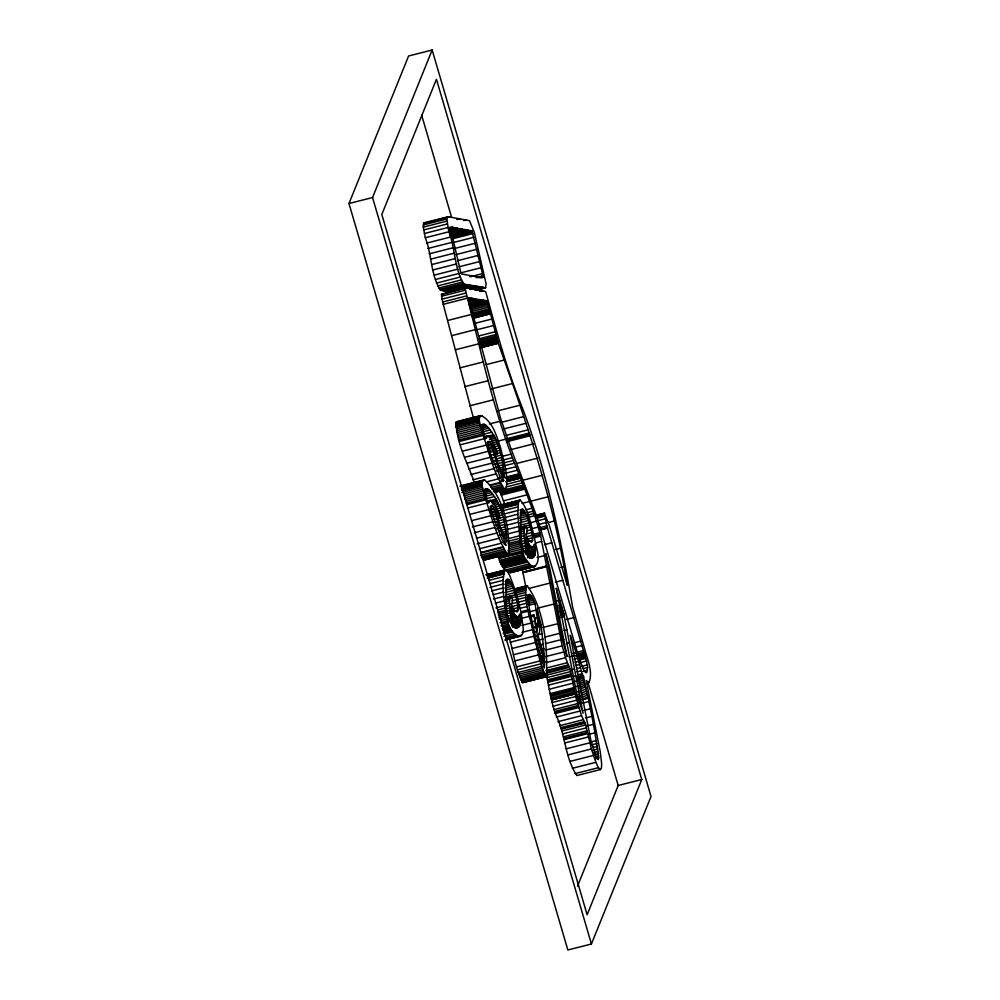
<?xml version="1.0" encoding="UTF-8"?>
<svg xmlns="http://www.w3.org/2000/svg" width="1000" height="1000" viewBox="0 0 1000 1000"><rect width="100%" height="100%" fill="white"/><g stroke="black" fill="none" stroke-linecap="round" stroke-linejoin="round"><path stroke-width="1.5" d="M519.788 636.4C510.7 634.4 507.8 623.425 506.138 615.388C504.538 600.612 500.575 584.087 505.075 569.925L507.1 571.1L509.75 575.5L515.887 592.05L521.337 613.6L523.3 628.837L522.962 633.013L520.887 635.95L505.062 640.15M530.5 565.3L524.163 557.087L520.15 542.175L517.863 514.237L518.45 502.312L520.275 500.163C528.987 510.112 530.612 524.65 534.475 536.987C534.738 545.9 542.8 559.837 534.4 566.613L510.825 572.612L506.925 571.287L530.5 565.3L534.4 566.613M531.075 616.025L534.025 615.275L538.225 640.238L544.712 661.663L544.188 668.062L537.137 643.625L529.862 611.737L528.112 599.025L528.362 595.538L529.325 594.412L532.025 597.288L535.1 603.688L538.05 623.275L537.125 630.775L534.175 615.588L530.638 616.25M474.55 483.55C468.312 463.612 455.625 442.812 456.525 421.788L481.025 415.562C492.863 421.188 496.6 436.287 500.575 447.8C503.638 461.2 508.762 475.575 505.95 489.312L494.65 492.188M504.975 489.562C493.263 473.562 489.538 452.413 482.625 433.963C482.1 428.575 476.4 419.712 481.025 415.562M506.413 552.975C496.112 534.925 490.6 514.45 484.263 494.738C484.225 491.075 478.475 480.5 484.825 480.138C504.312 497.7 509.75 528.6 508.65 553.713L484.625 560L482.837 558.975L506.413 552.975L508.2 554.012M487.2 435.975C484.738 444.837 483.713 429.325 482.013 426.225C481.138 423.562 485.05 423.9 486.175 425.487C499.675 439.038 503.05 459.462 504.288 477.812L497.738 463.175L492.762 445.913C502.987 468.237 492.825 436.9 487.713 435.95L484.25 436.725M546.375 676.712C539.188 664.85 538.162 649.4 533.812 636.213C531.438 619.812 523.25 602.612 526.538 585.988L527.05 585.75C544.8 609.5 547.65 648.1 546.375 676.712L522.8 682.712C515.15 669.6 513.888 652.837 509.312 638.325M518 617.325L514.875 614.837L510.988 606.975L513.263 625.875C521.1 632.35 522.013 618.8 519.812 613.95L518 617.325L512.1 618.825M532.6 547.55L529.487 545.05L525.6 537.188L527.875 556.087C535.712 562.562 536.625 549.012 534.412 544.163L532.6 547.55L526.712 549.05M509.375 603.088C509.9 589.15 514.5 599.562 511.238 604.75L514.487 610.7L517.075 611.975C522.013 608.175 504.95 559.15 505.875 588.312C507.663 600.05 503.575 615.013 512.1 624.738L509.375 603.088L504.963 604.212M523.987 533.312C524.513 519.362 529.125 529.763 525.85 534.963L529.087 540.913L531.688 542.188C536.625 538.387 519.562 489.363 520.487 518.525C522.275 530.262 518.188 545.225 526.712 554.95L523.987 533.312L521.038 534.062M484.263 300.625L468.45 297.587L500.387 417.7L510.637 447.75L536.938 516.975L579.987 661.012L583.938 670.3L585.6 672.575L586.75 672.575L587.638 667.475L586.462 661.025L546.862 525.9L544.362 513.212L549.038 524.587L567.3 585.25C553.987 501.95 526.5 422.388 498.288 343.263L487.125 300.95L484.312 300.637M483.113 276.938L482.287 277.725L461.8 274L460.887 273.075L450.163 227.037L472.013 231.188L483.038 275.825L483.113 276.938L480.163 277.688M598.7 757.887L598.2 759.675L596.438 757.875L590.837 740.138L570.188 635.2C584.312 674.887 593.013 716.188 598.7 757.887L595.75 758.637M450.262 291.913L440.575 290.212C430.55 275.125 431.912 254.325 425.3 237.763L423.275 227.125L423.875 222.8L448.237 216.737L469.513 220.675L474.3 232.387L486.2 284.312L485.15 288L480.637 286.925L470.213 289.525M480.55 286.913L464.15 284.212C454.125 269.125 455.487 248.325 448.875 231.775L446.763 218.988L446.962 217.537L448.237 216.737M489.9 500.375C487.438 509.25 486.413 493.725 484.712 490.637C483.85 487.975 487.75 488.3 488.875 489.888C502.375 503.438 505.75 523.875 506.987 542.212L500.438 527.587L495.462 510.325C505.838 532.663 495.363 501.188 490.412 500.35L486.95 501.125M348.975 203.525L408.575 56L432.15 50L651.025 796.475L591.425 944L567.85 950L348.975 203.525L372.55 197.537L432.15 50M577.5 886.213L618.188 785.5L587.925 682.262M641.762 779.513L587.125 914.75L381.812 214.5L436.45 79.262L641.762 779.513L618.188 785.5M503.713 480.625L496.825 463.5L491.4 443.6L490.025 441.788L488.075 441.488C487.663 453.237 496.125 464.637 499.588 475.85C499.175 479.4 506.975 481.863 500.763 481.375M473.612 418.713L442.638 302L441.45 294.363L465.737 287.712L482.075 290.812M479.775 291.375L482.725 290.625L485.7 291.712C495.925 328.738 505.85 366.25 520.138 402.125C546.025 468.062 560.775 538.05 572.688 607.487L584.663 648.863C587.475 659.762 593.15 671.625 589 682.613L586.2 680.525L600.225 751.712L601.638 763.6L601.45 768.05L600.425 769.55L598.413 767.688L595.875 762.325L591.425 748.938L585.188 723.088L581.525 715.688L575.688 696.525L570.1 669.212L565.513 657.688L562.188 645.863L540.638 536.05C535.438 514.987 526.763 494.888 519.212 474.55C493.913 414.9 481.025 350.788 465.025 288.363L465.737 287.712M496.962 454.113L493.925 454.85M499.663 518.513L496.775 519.175M510.825 572.612L512.913 571.25M522.975 572.612L546.538 566.562L522.95 572.5L525.662 586.1M581.925 699.7L587.788 698.088L581.9 699.562M499.3 470.138L503.713 469.012M461.55 490.525L482.175 485.275M502 534.55L506.413 533.425M423.387 223.538L449.1 216.863M436.712 220.375L441.138 219.25M423.188 224.975L446.763 218.988M423.275 227.125L446.85 221.125M456.8 219.475L459.75 218.725M423.663 229.975L447.238 223.975M463.5 220.625L466.45 219.875M424.338 233.525L447.912 227.525M449.5 227.987L452.45 227.237M448.913 228.512L453.325 227.387M449.787 228.675L454.2 227.55M449.2 229.213L455.087 227.712M450.075 229.375L455.975 227.875M448.913 230.438L457.75 228.188M449.675 231.2L459.988 228.575M425.3 237.763L448.875 231.775M450.438 231.962L462.225 228.962M451.2 232.725L464.462 229.35M450.487 233.85L466.7 229.737M449.775 234.975L468.925 230.113M451.938 235.338L471.087 230.463M451.037 236.012L471.662 230.763M451.388 236.438L472.013 231.188M426.6 243.125L450.175 237.125M451.562 236.75L472.188 231.513M451.625 236.925L472.262 231.688M451.8 237.438L472.425 232.188M452.212 238.875L472.837 233.637M427.887 248.487L451.463 242.488M453.137 242.575L473.762 237.325M429.188 253.837L452.762 247.85M454.588 248.487L475.213 243.25M430.475 259.2L454.05 253.2M456.062 254.575L476.688 249.338M431.763 264.562L455.337 258.562M457.537 260.688L478.162 255.438M433.062 269.913L456.637 263.925M459.012 266.8L479.637 261.562M434.325 275.113L457.9 269.113M460.487 272.938L481.112 267.7M435.475 279.462L459.05 273.463M436.587 283.062L460.163 277.075M469.588 276.613L472.537 275.863M470.75 276.65L482.537 273.65M437.65 285.938L461.225 279.938M476.125 277.613L483.038 275.825M477.188 277.6L483.075 276.1M478.688 277.638L483.113 276.512M438.663 288.075L462.238 282.075M439.637 289.5L463.212 283.5M440.575 290.212L464.15 284.212M441.688 290.413L465.262 284.425M442.925 290.625L466.5 284.625M444.15 290.837L467.725 284.85M445.387 291.062L468.963 285.075M446.625 291.3L470.2 285.3M447.85 291.512L471.425 285.525M449.087 291.725L472.663 285.725M465 288.163L473.837 285.925M441.45 294.363L465.025 288.363M467.65 287.975L475.025 286.1M468.825 288.15L476.2 286.275M470.012 288.312L477.375 286.45M469.712 288.863L478.55 286.613M441.463 296.262L465.037 290.275M470.887 289.037L479.725 286.788M472.163 289.25L481 287M474.162 288.975L481.525 287.1M474.7 289.088L482.062 287.213M475.225 289.188L482.6 287.312M475.763 289.3L483.125 287.425M474.825 289.775L483.663 287.525M475.35 289.875L484.387 287.787M478.4 289.488L485.763 287.625M475.825 290.188L485.575 287.8M441.95 299.15L465.525 293.15M480.262 291.45L483.2 290.7M442.638 302L466.213 296M443.288 304.312L466.863 298.325M469.125 299.037L472.062 298.288M468.3 300.8L475.662 298.925M468.9 302.15L479.212 299.525M468.837 302.75L480.625 299.762M468.775 303.375L482.038 300M470.2 303.612L483.475 300.25M468.888 304.037L483.775 300.363M469.212 304.2L484.05 300.512M468.888 304.575L485.337 300.438M469.375 304.675L485.588 300.55M469.738 305.188L485.95 301.062M470.062 305.375L487.125 300.95M471.138 305.912L487.35 301.788M469.913 307.35L487.587 302.85M470.15 308.438L487.837 303.938M471.975 309.637L488.188 305.525M470.875 311.712L488.562 307.213M472.738 313.062L488.938 308.95M447.837 320.45L471.413 314.45M472.95 314.075L489.162 309.95M473.137 314.9L489.338 310.775M471.838 316.1L489.525 311.6M471.887 316.288L489.575 311.863M471.962 316.65L489.65 312.162M473.625 317.1L489.825 312.987M473.762 317.712L489.963 313.6M473.787 317.863L490 313.738M473.862 318.163L490.037 313.888M475.15 323.288L491.35 319.163M451.9 335.6L475.475 329.6M476.925 329.762L493.125 325.637M478.725 335.962L494.938 331.838M478.062 339.05L495.737 334.55M479.975 340.175L496.175 336.062M478.938 342.05L496.625 337.562M479.288 343.25L496.975 338.75M455.462 349.762L479.038 343.762M481.075 343.963L497.287 339.837M479.913 345.425L497.6 340.925M480.075 345.962L497.75 341.463M480.275 346.662L497.962 342.175M480.45 347.25L498.125 342.75M480.5 347.413L498.175 342.912M480.55 347.587L498.225 343.1M482.075 347.388L498.288 343.263M459.888 367.887L483.45 361.887M486 364.663L503.688 360.163M464.65 386.675L488.225 380.688M491.025 389L511.65 383.762M469.825 405.788L493.4 399.8M497.188 411L519.288 405.375M456.262 422.025L479.837 416.037M456.025 422.4L482.125 415.725M455.85 422.95L479.425 416.95M455.75 423.688L479.325 417.7M455.725 424.675L479.3 418.675M455.8 425.925L479.375 419.925M455.9 426.863L479.475 420.875M455.962 427.275L479.538 421.287M456.238 428.963L479.812 422.975M456.587 430.75L480.163 424.75M480.975 425.05L483.925 424.3M482.05 425.462L485 424.712M489.387 423.963L499.712 421.337M457.013 432.587L480.588 426.587M481.75 426.613L486.175 425.487M501.275 422.337L523.375 416.712M481.55 428.113L487.438 426.613M457.488 434.45L481.062 428.462M482.912 429.6L488.812 428.1M457.987 436.325L481.562 430.337M458.512 438.175L482.088 432.175M482.912 431.812L490.275 429.938M459.05 439.963L482.625 433.963M503.7 428.938L525.8 423.325M483.013 434.4L491.85 432.15M459.513 441.425L483.088 435.438M483.825 437.025L486.763 436.287M486.163 436.587L493.525 434.712M488 436.812L493.888 435.312M460.525 444.738L484.087 438.738M490.213 437.775L494.625 436.65M489.475 439.675L495.375 438.175M506.112 435.425L528.212 429.8M491.7 440.975L496.125 439.85M487.075 442.537L490.025 441.788M505.812 438.963L529.388 432.975M498.113 441.1L505.475 439.225M492.45 442.825L496.875 441.7M486.975 444.725L491.4 443.6M462.562 451.15L486.138 445.15M507.8 439.963L529.9 434.338M487.238 445.9L491.662 444.775M493.2 444.8L497.612 443.675M506.838 441.7L530.413 435.7M489.15 447.438L492.1 446.688M493.938 446.925L498.35 445.8M487.95 448.938L492.362 447.812M489.875 450.4L492.812 449.663M496.125 448.787L499.075 448.038M464.625 457.337L488.2 451.337M488.862 452.625L493.288 451.5M495.363 451.512L499.775 450.387M511.238 449.538L533.337 443.925M491.087 455.075L500.438 452.762M493.825 454.75L497.062 453.837M466.7 463.3L490.275 457.3M495.163 456.662L501.062 455.163M491.938 458.05L494.888 457.3M502.088 456.413L510.938 454.162M495.75 459.075L501.637 457.575M492.85 461.05L495.788 460.3M496.275 461.5L502.163 460M503.488 459.913L512.337 457.663M468.775 469.025L492.35 463.038M493.875 464.25L496.825 463.5M498.225 463.525L502.65 462.4M503.175 463.075L513.488 460.462M498.65 465.9L503.075 464.775M495.037 467.6L497.987 466.85M504.3 465.8L514.612 463.175M470.875 474.525L494.45 468.525M517.175 463.338L537.8 458.1M499.025 468.225L503.45 467.1M496.325 471.025L499.275 470.275M504.275 469.65L516.062 466.65M500.975 471.438L503.913 470.688M472.962 479.787L496.538 473.787M501.188 473.6L504.137 472.85M505.725 473.188L517.513 470.188M483.738 479.975L460.163 485.962L462.45 486.662M501.325 475.538L504.263 474.787M460.2 486.438L484.825 480.138M461.5 486.6L482.137 481.35M461.4 487.35L482.025 482.1M499.263 477.85L502.2 477.1M461.375 488.325L482 483.088M486.863 481.8L498.65 478.8M505.688 477.212L518.938 473.837M505.85 477.65L519.113 474.275M505.9 477.788L519.212 474.55M461.45 489.575L482.075 484.338M506.275 478.738L519.538 475.363M463.075 490.562L482.238 485.688M500.887 481.1L503.837 480.35M506.662 479.787L519.925 476.413M489.913 485.012L500.225 482.388M507.062 480.913L520.325 477.537M461.887 492.625L482.512 487.375M507.137 481.138L520.4 477.762M490.175 485.6L500.487 482.975M507.212 481.362L520.475 477.987M505.8 481.875L520.525 478.125M463.713 494.025L482.863 489.162M491.062 487.438L501.375 484.812M484.762 489.875L487.7 489.125M506.65 484.225L521.388 480.475M521.95 480.462L542.575 475.213M464.137 495.863L483.288 491M491.887 488.975L502.212 486.362M484.45 491.012L488.875 489.888M494.15 489.862L502.987 487.612M484.25 492.512L490.15 491.025M506.112 486.975L522.325 482.85M464.613 497.738L483.762 492.863M493.4 491.188L503.713 488.562M484.15 494.375L491.512 492.5M494.062 491.85L506.35 488.612M465.112 499.613L484.263 494.738M495.175 492.225L523.225 485.037M499.65 491.037L500.25 492.488L523.825 486.488M465.637 501.45L484.8 496.587M485.613 496.225L492.975 494.35M500.25 492.488L500.788 493.812L524.362 487.812M466.175 503.25L485.325 498.375M487.188 498.425L494.55 496.55M500.788 493.812L501.312 495.138L524.875 489.15M466.637 504.712L485.788 499.837M487.388 501.375L496.225 499.125M490.7 501.225L496.587 499.725M467.638 508.025L486.8 503.15M491.438 502.562L497.325 501.062M501.312 495.138L503.438 500.838L527.013 494.85M492.175 504.075L498.075 502.575M494.4 505.387L498.825 504.263M489.775 506.938L492.725 506.188L494.1 508.013L498.488 524.7L506.087 545.325L504.4 544.188L502.287 540.25L490.737 510.25L490.775 505.9L492.725 506.188M500.538 505.012L519.688 500.138M500.025 505.363L520.275 500.163M495.15 507.225L499.575 506.1M501.087 505.712L518.775 501.213M489.675 509.137L494.1 508.013M469.688 514.425L488.837 509.55M500.775 506.8L518.45 502.312M489.95 510.312L494.363 509.188M495.9 509.212L500.325 508.088M502.025 507.887L518.237 503.762M501.987 508.475L518.188 504.35M522.075 503.413L529.45 501.538M530.413 501.3L548.088 496.8M490.375 512.212L494.8 511.087M496.637 511.325L501.05 510.213M492.125 512.975L495.062 512.225M501.812 511.025L518.013 506.9M491.1 515.188L495.525 514.062M497.362 513.575L501.775 512.45M471.75 520.612L490.9 515.75M493.038 516.663L495.988 515.913M503.15 514.225L517.888 510.475M519.925 509.888L522.875 509.15M498.062 515.913L502.488 514.788M520.487 510.487L523.438 509.738M525.975 509.787L531.862 508.288M521.1 511.35L524.038 510.6M493.8 519.487L499.2 517.938M500.2 517.913L503.137 517.163M520.262 512.825L524.688 511.7M504.6 517.6L517.863 514.237M520.95 514.163L525.363 513.038M527.038 512.762L532.925 511.262M472.35 526.95L492.975 521.712M497.875 521.062L503.762 519.575M494.637 522.45L497.587 521.7M520.175 516.1L526.075 514.612M527.837 515L533.725 513.5M504.688 521.538L517.938 518.162M498.45 523.488L504.338 521.987M519.438 518.263L526.8 516.388M495.55 525.45L498.488 524.7M528.638 517.225L534.525 515.725M535.525 515.462L544.362 513.212M535.837 515.513L544.675 513.263M535.375 516L544.212 513.75M520.188 520.237L527.55 518.362M498.975 525.9L504.875 524.4M536.875 516.663L544.25 514.788M474.425 532.688L495.05 527.438M504.875 525.662L518.125 522.288M537.075 518.1L544.438 516.225M496.575 528.663L499.525 527.913M519.475 522.788L528.325 520.538M499.462 528.3L505.35 526.8M520.262 525.15L529.1 522.9M537.65 520.775L545.013 518.9M530.55 522.675L536.438 521.175M499.888 530.675L505.775 529.175M506.637 529.612L518.425 526.613M476.525 538.188L497.15 532.938M525.712 525.988L519.825 527.487L529.75 524.987M520.025 527.675L525.913 526.175M501.725 532.638L506.15 531.512M521.613 527.5L524.562 526.75M520.562 528.375L524.975 527.25M538.587 524.513L545.95 522.638M525.925 528.1L530.35 526.975M547.925 522.65L553.825 521.15M499.025 535.438L501.975 534.688M520.037 530.112L524.45 528.987M507.038 534.125L518.825 531.138M503.675 535.837L506.625 535.087M531 528.913L538.362 527.038M521.188 531.788L524.125 531.038M526.712 530.887L531.138 529.763M539.5 527.775L546.862 525.9M477.15 543.812L499.25 538.2M503.888 538.013L506.838 537.263M540 529.513L547.375 527.638M540.075 529.738L547.438 527.863M540.138 529.987L547.513 528.112M525.975 534.025L531.875 532.525M509.012 538.488L519.325 535.862M521.038 536.487L523.987 535.737M501.962 542.263L504.913 541.512M534.175 534.15L540.075 532.65M507.863 541.362L519.65 538.362M479.25 548.837L501.35 543.212M526.663 536.75L532.562 535.25M521.163 538.987L524.113 538.237M533.025 536.125L540.4 534.25M533.112 536.95L540.487 535.075M508.125 543.562L519.913 540.562M527.225 539.163L533.125 537.675M534.75 537.55L540.638 536.05M521.388 541.487L524.338 540.737M508.363 545.163L520.15 542.175M480.825 552.413L502.925 546.788M481.087 553L503.188 547.388M528.263 541.362L532.688 540.237M510.112 546.475L520.425 543.85M521.663 543.9L524.612 543.15M524.963 543.038L527.913 542.3M480.5 555.212L504.075 549.212M508.95 548.6L520.737 545.6M525.737 544.5L528.688 543.75M504.913 550.763L481.337 556.763L482.113 558.013L505.688 552.013M522.025 546.4L524.963 545.65M535.788 542.95L541.688 541.45M525.062 546.175L529.487 545.05M507.85 550.763L521.112 547.388M525.837 547.25L530.262 546.125M522.413 548.837L525.363 548.088M508.275 552.587L521.525 549.212M525.163 548.462L531.062 546.962M483.5 559.625L507.075 553.625M525.938 548.962L533.3 547.087M484.1 559.975L508.65 553.713M544.438 544.663L551.812 542.788M526.05 549.462L534.888 547.212M497.95 555.2L498.438 557.038L522.013 551.05M522.825 551.112L525.775 550.363M526.25 551.163L535.1 548.913M498.438 557.038L498.775 558.212L522.35 552.225M498.775 558.212L522.5 552.675M526.388 552.688L535.225 550.438M498.925 558.675L499.475 560.35L523.05 554.35M526.462 554.05L535.3 551.812M499.475 560.35L500.037 561.812L523.612 555.812M527.938 554.875L535.3 553M527.875 555.9L535.237 554.025M500.037 561.812L500.588 563.075L524.163 557.087M555.363 549.55L559.788 548.425M527.737 556.737L535.112 554.862M500.588 563.075L501.112 564.175L524.688 558.175M527.4 557.688L534.763 555.812M501.112 564.175L501.625 565.1L525.2 559.113M529.5 558.075L533.925 556.95M530.037 558.438L532.987 557.688M501.625 565.1L502.125 565.913L525.7 559.913M537.062 557.5L544.425 555.638M502.125 565.913L502.6 566.587L526.163 560.6M502.6 566.587L526.538 561.038M502.962 567.025L503.812 568.175L527.388 562.175M485.925 574.8L505.075 569.925M486.887 574.775L529 563.962M486.488 575.5L504.162 571M487.638 576.213L503.85 572.087M508.325 572.175L531.9 566.188M487.425 577.675L503.625 573.55M487.375 578.263L503.587 574.138M509.625 572.612L533.2 566.625M511.925 572.15L535.5 566.163M488.675 580.438L503.413 576.688M522.863 572L546.438 566M490.012 583.638L503.275 580.262M505.875 580.275L508.825 579.525M505.012 581.512L509.438 580.388M560.638 567.4L563.575 566.65M505.662 582.612L510.075 581.487M489.988 587.388L503.25 584.012M504.862 584.325L510.75 582.825M505.562 585.887L511.463 584.388M491.55 590.95L503.338 587.95M504.825 588.05L512.188 586.175M505.575 590.025L512.938 588.15M513.787 589.125L527.05 585.75M514.412 589.25L527.675 585.875M493.212 594.7L503.525 592.075M514.325 589.587L526.112 586.587M504.875 592.575L513.713 590.325M514.012 590.538L525.8 587.55M515.275 591.487L525.588 588.862M529.2 588.35L549.837 583.1M505.65 594.938L514.487 592.688M555.438 582.163L562.8 580.288M515.175 593.162L525.5 590.538M493.5 599.012L503.812 596.4M504.825 597.4L515.15 594.775M505.412 597.45L511.3 595.962M505.538 597.663L511.425 596.163M516.675 594.775L525.513 592.525M505.95 598.15L510.375 597.025M511.312 597.888L515.737 596.763M505.425 599.9L509.837 598.775M516.8 597.05L525.65 594.812M495.375 603.162L504.212 600.913M526.838 595.312L529.788 594.562M527.375 595.737L530.325 594.987M505.1 601.95L509.525 600.825M527.987 596.425L530.938 595.675M512.112 600.675L516.525 599.55M517.05 599.6L525.887 597.35M527.062 597.55L531.487 596.438M527.6 598.413L532.025 597.288M495.875 607.9L504.712 605.65M509.9 604.188L517.263 602.312M518.875 602.038L526.25 600.163M526.9 600.163L532.8 598.663M506.438 606.263L509.375 605.513M527.688 601.725L533.575 600.225M497.663 610.025L505.037 608.15M512.05 606.525L517.95 605.025M517.863 605.462L526.712 603.212M506.562 608.763L509.5 608.025M527 603.825L534.375 601.95M497.938 612.212L505.3 610.35M512.625 608.95L518.513 607.45M529.2 605.188L535.1 603.688M506.775 611.263L509.725 610.513M498.175 613.825L505.538 611.95M519.913 608.362L527.275 606.487M509.825 611.75L512.775 611M513.663 611.15L518.075 610.025M498.45 615.513L505.812 613.638M507.062 613.688L510 612.938M510.35 612.825L513.3 612.075M556.862 601.038L559.8 600.288L563.837 614.163L583.088 713.25L576.875 694.4L556.225 588.112L559.8 600.288M498.762 617.263L506.138 615.388M511.138 614.288L514.075 613.538M520.588 611.85L527.95 609.975M537.737 608.162L553.938 604.038M507.413 616.188L510.363 615.438M520.837 613.05L528.2 611.175M510.462 615.962L514.875 614.837M499.137 619.05L506.5 617.175M528.938 611.912L536.3 610.037M511.238 617.025L515.65 615.913M507.812 618.625L510.75 617.875M501.025 620.5L506.925 619M558.288 605.975L561.237 605.225M512.025 617.875L516.45 616.75M511.325 618.75L518.7 616.875M511.438 619.25L520.288 617M500.037 622.712L507.4 620.837M508.212 620.9L511.163 620.15M558.837 607.888L561.788 607.137M530.675 615.825L533.837 615.025M521.925 618.237L529.288 616.362M530.65 616L534 615.237M501.85 623.488L507.738 622M511.65 620.95L520.487 618.7M501.987 623.962L507.887 622.463M530.662 616.562L533.6 615.812M530.7 616.938L533.65 616.188M559.4 609.8L562.35 609.05M511.788 622.475L520.625 620.225M501.075 626.013L508.45 624.138M559.85 611.337L562.8 610.588M511.85 623.837L520.688 621.587M534.55 618.525L537.5 617.775M560.087 612.112L563.025 611.362M503.113 627.1L509 625.6M511.85 625.037L520.688 622.788M560.312 612.888L563.263 612.137M511.788 626.05L520.625 623.8M560.538 613.675L563.488 612.925M502.175 628.737L509.55 626.862M513.125 626.525L520.5 624.65M560.75 614.388L563.7 613.638M531.475 621.95L534.425 621.2M502.713 629.837L510.075 627.962M560.887 614.913L563.837 614.163M512.788 627.475L520.163 625.6M521.938 625.375L530.775 623.125M561.038 615.55L563.987 614.8M503.225 630.775L510.6 628.9M514.9 627.863L519.312 626.737M561.213 616.325L564.15 615.575M515.438 628.225L518.375 627.475M503.725 631.575L511.087 629.7M559.925 617.663L564.338 616.538M535.1 624.025L538.05 623.275M504.188 632.263L511.562 630.388M503.088 633.062L511.925 630.812M503.938 634.212L512.788 631.962M538.15 625.562L541.087 624.812L537.125 609.288C537.425 617.575 542.45 628.075 538.112 635.737L544.663 658.55L541.087 624.812M532.388 627.275L535.337 626.525M566.375 619.5L573.75 617.625M535.163 627.675L538.1 626.925M504.075 636.362L514.388 633.737M521.962 632.362L532.275 629.75M543.038 627.45L557.762 623.713M505.575 637.7L515.887 635.075M505.5 638.962L517.288 635.962M518.938 635.788L521.875 635.037M533.337 632.225L536.287 631.475M505.337 639.775L520.887 635.95M538.013 634.738L542.425 633.612M510.238 642.212L533.812 636.213M534.312 636.8L537.263 636.05M563.938 630.45L566.875 629.7M544.788 637.112L559.525 633.362M535.275 640.987L538.225 640.238M538.7 640.1L543.125 638.975M511.8 648.55L535.375 642.55M536.213 644.775L539.163 644.025M539.263 645.163L543.688 644.038M546.05 643.487L560.788 639.738M560.788 640.413L563.737 639.663M537.112 648.162L540.062 647.412M513.387 654.75L536.962 648.763M541.188 649.55L544.125 648.8M566.487 643.65L569.438 642.9M537.962 651.125L540.913 650.375M545.975 649.987L562.188 645.863M573.288 643.05L580.65 641.175M538.8 653.913L541.75 653.162M515.025 660.85L538.6 654.862M576.038 647.062L581.938 645.562M539.612 656.413L542.55 655.662M546.112 656.488L563.787 651.988M540.337 658.562L543.288 657.812M540.988 660.362L543.925 659.613M516.688 666.85L540.262 660.85M576.05 652.463L583.413 650.588M572.537 653.475L575.487 652.725M541.525 661.812L544.475 661.062M541.763 662.412L544.712 661.663M578.025 653.8L583.913 652.312M517.55 669.788L541.125 663.787M546.35 662.55L565.513 657.688M569.038 656.825L571.987 656.075M573.375 656.275L576.312 655.525M576.888 655.3L584.25 653.425M577.212 656.375L584.575 654.5M518.312 672.425L541.875 666.425M579.05 657.175L584.938 655.675M574.2 659.1L577.137 658.35M578 658.95L585.363 657.075M518.85 674.188L542.425 668.188M546.65 667.962L567.275 662.712M579.862 659.912L585.763 658.413M519.4 675.9L542.975 669.912M575.138 662.25L578.075 661.5M546.075 670.575L568.175 664.95M519.963 677.537L543.538 671.55M580.562 662.525L586.462 661.025M546.763 672L568.862 666.375M520.513 679.038L544.087 673.05M576.15 665.413L579.087 664.663M545.988 673.35L569.562 667.362M521.062 680.35L544.637 674.362M521.587 681.425L545.163 675.438M570.1 669.212L546.525 675.212C549.1 688.05 551.2 701.025 555.237 713.525C565.462 733.1 564.525 757.163 576.85 775.537L600.425 769.55M581.462 666.375L587.362 664.875M521.9 681.963L545.475 675.962M522.025 682.138L545.6 676.15M523.275 682.075L545.375 676.462M571.575 669.875L574.525 669.125M577.212 668.475L580.163 667.725M522.463 682.6L546.65 676.525M547.013 677.575L570.588 671.587M583.212 668.6L587.638 667.475M576.875 671.85L581.3 670.725M547.463 679.875L571.038 673.875M583.025 671.45L587.45 670.325M547.675 681.012L571.25 675.013M547.788 681.663L571.362 675.662M547.913 682.312L571.487 676.312M578.075 674.775L582.487 673.65M572.85 676.388L575.788 675.638M577.325 676.825L583.212 675.337M577.513 677.288L583.413 675.788M548.438 685.138L572.013 679.15M577.65 677.675L583.55 676.175M577.762 678.112L583.65 676.612M577.875 678.688L583.775 677.188M578.075 679.75L583.975 678.25M573.862 681.612L576.812 680.863M578.413 681.55L584.312 680.05M549.237 689.237L572.812 683.238M578.763 683.35L584.663 681.85M579.113 685.138L585.013 683.65M586.05 683.363L589 682.613M574.875 686.838L577.825 686.087M550.188 693.637L573.763 687.638M579.462 686.925L585.363 685.438M579.812 688.7L585.7 687.2M550.737 696.388L574.312 690.4M551.05 698.012L574.625 692.013M575.887 692.062L578.837 691.312M580.225 690.825L586.125 689.325M551.362 699.425L574.938 693.425M575.037 693.875L551.487 699.95L575.075 694.025M580.638 692.913L586.538 691.413M576.462 695.037L579.412 694.287M581.038 694.963L586.925 693.462M552.112 702.513L575.688 696.525M576.825 696.888L579.775 696.137M581.425 696.975L587.312 695.475M577.188 698.737L580.138 697.987M553.1 706.2L576.675 700.212M581.788 698.975L587.688 697.475M577.55 700.588L580.5 699.837M577.987 702.85L580.938 702.1M554.075 709.587L577.65 703.587M582.575 703.112L588.475 701.612M554.637 711.475L578.212 705.475M554.95 712.513L578.525 706.513M555.237 713.525L578.812 707.525M556.3 717.05L579.875 711.05M584 710.375L589.888 708.875M557.95 721.688L581.525 715.688M585.5 717.95L591.388 716.45M559.7 725.7L583.275 719.712M560.712 727.675L584.288 721.675M561.175 728.45L584.75 722.45M561.625 729.087L585.188 723.088M562.137 730.938L585.712 724.938M587.1 725.913L592.987 724.412M562.762 733.85L586.337 727.85M563.425 736.825L586.987 730.825M563.8 738.475L587.375 732.475M563.925 739.062L587.5 733.062M564.062 739.65L587.638 733.65M588.812 734.362L594.712 732.862M564.812 742.962L588.387 736.963M590.388 742.075L596.287 740.575M566.213 748.825L589.788 742.825M591 745.05L596.888 743.55M593.013 747.487L597.425 746.363M567.85 754.938L591.425 748.938M592 750.487L597.9 748.988M593.85 752.537L598.263 751.413M594.1 754.737L598.525 753.612M569.862 761.438L593.425 755.438M595.737 756.8L598.688 756.05M572.3 768.312L595.875 762.325M574.837 773.675L598.413 767.688M456.525 421.788L458.55 421.725M423.875 222.8L425.525 222.85M503.812 568.175L505.425 569.95M503.438 500.838L504.9 504.85M421.65 115.175L451.475 216.925M372.55 197.537L591.425 944M522.288 569.038L522.95 572.5M574.113 689.175L550.562 695.275L574.113 689.175M567.038 656.425L562.625 640.188L545.812 553.625L549.688 567.95L567.038 656.425"/></g></svg>
